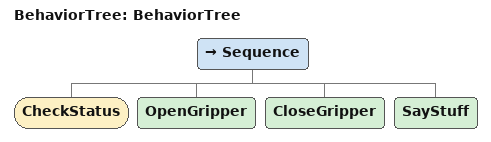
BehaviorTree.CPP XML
<root BTCPP_format="4">

    <include path="Check.xml" />
    <include path="subtrees/Talk.xml" />

    <BehaviorTree ID="BehaviorTree">
        <Sequence>
            <CheckStatus/>
            <OpenGripper/>
            <CloseGripper/>
            <SayStuff/>
        </Sequence>
    </BehaviorTree>

</root>
